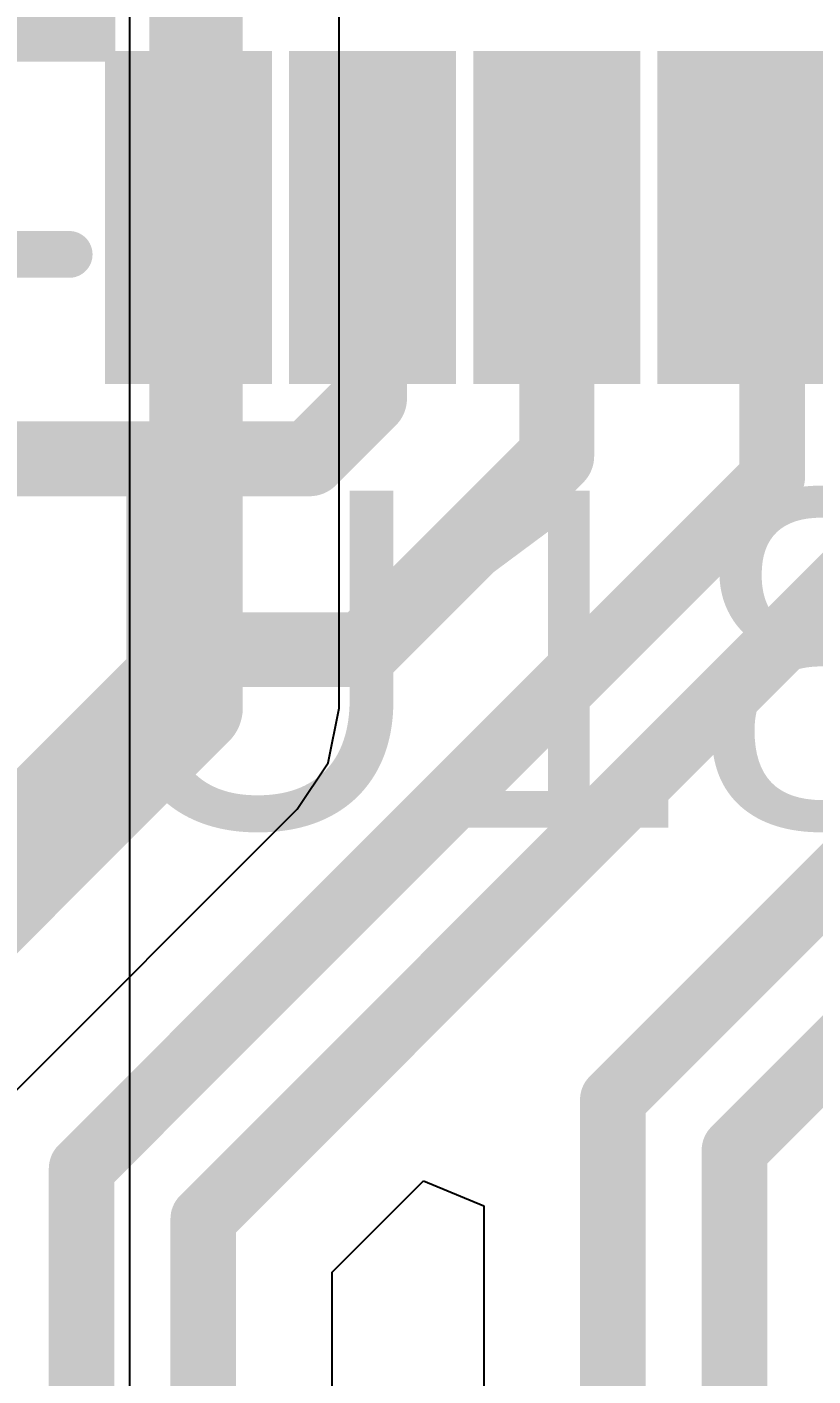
# Model space of a CAD drawing. Header units: inches. Extents: x -11 to 5379, y 0 to 5429.
# Drawn here: x 198.019 to 200.152, y 33.313 to 36.974 of the extents above; entities that cross this region are included whole.
import ezdxf

# ---------------------------------------------------------------- set-up
doc = ezdxf.new("R2010")
doc.units = ezdxf.units.IN
for name, color, linetype in [('Bottom Layer', 5, 'Continuous'), ('PWR', 76, 'Continuous'), ('Top Layer', 1, 'Continuous'), ('Top Overlay', 2, 'Continuous'), ('Top Paste', 8, 'Continuous'), ('Top Solder', 216, 'Continuous')]:
    doc.layers.add(name, color=color, linetype=linetype)
doc.styles.add('Arial', font='', dxfattribs={"height": 0.2})
doc.styles.get('Arial').set_extended_font_data('Arial')

# ---------------------------------------------------------------- blocks, each defined once
blk = doc.blocks.new('QFN_64_EP_9_9__155')
at = {"layer": 'Top Layer'}
for points in [[(2.12500083, 4.050000789999999), (2.12500083, 4.75000193), (2.37500033, 4.75000193), (2.37500033, 4.050000789999999)], [(2.62499983, 4.050000789999999), (2.62499983, 4.75000193), (2.87499933, 4.75000193), (2.87499933, 4.050000789999999)], [(3.12500137, 4.050000789999999), (3.12500137, 4.75000193), (3.37500087, 4.75000193), (3.37500087, 4.050000789999999)], [(3.62500037, 4.050000789999999), (3.62500037, 4.75000193), (3.87499987, 4.75000193), (3.87499987, 4.050000789999999)]]:
    blk.add_hatch(color=1, dxfattribs=at).paths.add_polyline_path(points)
at = {"layer": 'Top Paste'}
for points in [[(2.12500083, 4.050000789999999), (2.12500083, 4.75000193), (2.37500033, 4.75000193), (2.37500033, 4.050000789999999)], [(2.62499983, 4.050000789999999), (2.62499983, 4.75000193), (2.87499933, 4.75000193), (2.87499933, 4.050000789999999)], [(3.12500137, 4.050000789999999), (3.12500137, 4.75000193), (3.37500087, 4.75000193), (3.37500087, 4.050000789999999)], [(3.62500037, 4.050000789999999), (3.62500037, 4.75000193), (3.87499987, 4.75000193), (3.87499987, 4.050000789999999)]]:
    blk.add_hatch(color=8, dxfattribs=at).paths.add_polyline_path(points)
at = {"layer": 'Top Solder'}
for points in [[(2.02340083, 3.94840079), (2.02340083, 4.85160193), (2.47660033, 4.85160193), (2.47660033, 3.94840079)], [(2.52339983, 3.94840079), (2.52339983, 4.85160193), (2.97659933, 4.85160193), (2.97659933, 3.94840079)], [(3.02340137, 3.94840079), (3.02340137, 4.85160193), (3.47660087, 4.85160193), (3.47660087, 3.94840079)], [(3.52340037, 3.94840079), (3.52340037, 4.85160193), (3.97659987, 4.85160193), (3.97659987, 3.94840079)], [(3.94840079, 3.97659987), (4.85160193, 3.97659987), (4.85160193, 3.52340037), (3.94840079, 3.52340037)]]:
    blk.add_hatch(color=216, dxfattribs=at).paths.add_polyline_path(points)
at = {"layer": 'Top Overlay'}
blk.add_lwpolyline([(4.535002359999999, 4.50000116, 0.127, 0.127, 0), (4.0736012, 4.50000116, 0.127, 0.127, 0)], format="xyseb", dxfattribs=at)
blk.add_lwpolyline([(4.0418512, 4.50000116, 0.0635, 0.0635, 1), (4.105351199999999, 4.50000116, 0.0635, 0.0635, 1)], format="xyseb", close=True, dxfattribs=at)

msp = doc.modelspace()

# ---------------------------------------------------------------- linework, layer by layer
at = {"layer": 'Bottom Layer'}
for p, q in [((198.86594974, 35.12596734), (198.86594974, 43.6576216)), ((198.83637906, 34.97730876), (198.86594974, 35.12596734)), ((198.75217044, 34.85128158), (198.83637906, 34.97730876)), ((196.6646054, 32.76371654), (198.75217044, 34.85128158))]:
    msp.add_line(p, q, dxfattribs=at)
for points in [[(198.47748468, 35.12596734, 0.254, 0.254, 0), (198.47748468, 43.81852806, 0.254, 0.254, 0)], [(196.38991964, 33.0384023, 0.254, 0.254, 0), (198.47748468, 35.12596734, 0.254, 0.254, 0)]]:
    msp.add_lwpolyline(points, format="xyseb", dxfattribs=at)
msp.add_lwpolyline([(198.41398468, 35.12596734, 0.127, 0.127, 1), (198.54098468, 35.12596734, 0.127, 0.127, 1)], format="xyseb", close=True, dxfattribs=at)
msp.add_lwpolyline([(198.41398468, 35.12596734, 0.127, 0.127, 1), (198.54098468, 35.12596734, 0.127, 0.127, 1)], format="xyseb", close=True, dxfattribs=at)
at = {"layer": 'PWR'}
for p, q in [((198.2978, 34.64789616), (198.2978, 38.42078168)), ((198.2978, 31.06419746), (198.2978, 34.64789616))]:
    msp.add_line(p, q, dxfattribs=at)
at = {"layer": 'Top Layer'}
for p, q in [((198.84661018, 33.59508902), (199.0949155, 33.84339434)), ((199.0949155, 33.84339434), (199.25918238, 33.77535282)), ((199.25918238, 33.77535282), (199.25918238, 30.51761994)), ((198.84661018, 32.9496674), (198.84661018, 33.59508902))]:
    msp.add_line(p, q, dxfattribs=at)
for points in [[(198.94854546, 36.44880188, 0.2032, 0.2032, 0), (198.95670902, 36.45696544, 0.2032, 0.2032, 0)], [(198.94854546, 35.96547544, 0.2032, 0.2032, 0), (198.94854546, 36.44880188, 0.2032, 0.2032, 0)], [(199.45671056, 35.8096439, 0.2032, 0.2032, 0), (199.45671056, 36.45696544, 0.2032, 0.2032, 0)], [(199.95670956, 36.23196462, 0.1778, 0.1778, 0), (199.95670956, 36.45696544, 0.1778, 0.1778, 0)], [(199.95670956, 36.23196462, 0.1778, 0.1778, 0), (200.04160906, 36.14706511999999, 0.1778, 0.1778, 0)], [(200.04160906, 35.75149568, 0.1778, 0.1778, 0), (200.04160906, 36.14706511999999, 0.1778, 0.1778, 0)], [(198.7853784, 35.80230838, 0.2032, 0.2032, 0), (198.94854546, 35.96547544, 0.2032, 0.2032, 0)], [(198.93153762, 35.28447096, 0.2032, 0.2032, 0), (199.45671056, 35.8096439, 0.2032, 0.2032, 0)], [(197.75387678, 35.80230838, 0.2032, 0.2032, 0), (198.7853784, 35.80230838, 0.2032, 0.2032, 0)], [(198.16679188, 33.8766785, 0.1778, 0.1778, 0), (200.04160906, 35.75149568, 0.1778, 0.1778, 0)], [(198.49699188, 33.73990712, 0.1778, 0.1778, 0), (200.37180906, 35.6147243, 0.1778, 0.1778, 0)], [(199.80223184, 34.25674377999999, 0.1778, 0.1778, 0), (201.0416096, 35.49612154, 0.1778, 0.1778, 0)], [(199.93900322, 33.92654378, 0.1778, 0.1778, 0), (201.3718096, 35.35935016, 0.1778, 0.1778, 0)], [(196.79011188, 33.61712606, 0.2032, 0.2032, 0), (198.45745678, 35.28447096, 0.2032, 0.2032, 0)], [(198.45745678, 35.28447096, 0.2032, 0.2032, 0), (198.93153762, 35.28447096, 0.2032, 0.2032, 0)], [(199.60880068, 34.06331516, 0.1778, 0.1778, 0), (199.8022293, 34.25674377999999, 0.1778, 0.1778, 0)], [(199.8022293, 34.25674377999999, 0.1778, 0.1778, 0), (199.80223184, 34.25674377999999, 0.1778, 0.1778, 0)], [(199.60880068, 30.37280437999999, 0.1778, 0.1778, 0), (199.60880068, 34.06331516, 0.1778, 0.1778, 0)], [(199.93900068, 33.92654378, 0.1778, 0.1778, 0), (199.93900322, 33.92654378, 0.1778, 0.1778, 0)], [(199.93900068, 30.236033, 0.1778, 0.1778, 0), (199.93900068, 33.92654378, 0.1778, 0.1778, 0)], [(198.16679188, 33.08643878, 0.1778, 0.1778, 0), (198.16679188, 33.8766785, 0.1778, 0.1778, 0)], [(198.49699188, 32.9496674, 0.1778, 0.1778, 0), (198.49699188, 33.73990712, 0.1778, 0.1778, 0)]]:
    msp.add_lwpolyline(points, format="xyseb", dxfattribs=at)
for points in [[(198.89774546, 36.44880188, 0.1016, 0.1016, 1), (198.99934546, 36.44880188, 0.1016, 0.1016, 1)], [(198.89774546, 36.44880188, 0.1016, 0.1016, 1), (198.99934546, 36.44880188, 0.1016, 0.1016, 1)], [(198.90590902, 36.45696544, 0.1016, 0.1016, 1), (199.00750902, 36.45696544, 0.1016, 0.1016, 1)], [(199.40591056, 36.45696544, 0.1016, 0.1016, 1), (199.50751056, 36.45696544, 0.1016, 0.1016, 1)], [(199.91225956, 36.45696544, 0.08889999999999999, 0.08889999999999999, 1), (200.00115956, 36.45696544, 0.08889999999999999, 0.08889999999999999, 1)], [(199.91225956, 36.23196462, 0.08889999999999999, 0.08889999999999999, 1), (200.00115956, 36.23196462, 0.08889999999999999, 0.08889999999999999, 1)], [(199.91225956, 36.23196462, 0.08889999999999999, 0.08889999999999999, 1), (200.00115956, 36.23196462, 0.08889999999999999, 0.08889999999999999, 1)], [(199.99715906, 36.14706511999999, 0.08889999999999999, 0.08889999999999999, 1), (200.08605906, 36.14706511999999, 0.08889999999999999, 0.08889999999999999, 1)], [(199.99715906, 36.14706511999999, 0.08889999999999999, 0.08889999999999999, 1), (200.08605906, 36.14706511999999, 0.08889999999999999, 0.08889999999999999, 1)], [(198.89774546, 35.96547544, 0.1016, 0.1016, 1), (198.99934546, 35.96547544, 0.1016, 0.1016, 1)], [(198.89774546, 35.96547544, 0.1016, 0.1016, 1), (198.99934546, 35.96547544, 0.1016, 0.1016, 1)], [(199.40591056, 35.8096439, 0.1016, 0.1016, 1), (199.50751056, 35.8096439, 0.1016, 0.1016, 1)], [(199.40591056, 35.8096439, 0.1016, 0.1016, 1), (199.50751056, 35.8096439, 0.1016, 0.1016, 1)], [(198.7345784, 35.80230838, 0.1016, 0.1016, 1), (198.8361784, 35.80230838, 0.1016, 0.1016, 1)], [(198.7345784, 35.80230838, 0.1016, 0.1016, 1), (198.8361784, 35.80230838, 0.1016, 0.1016, 1)], [(199.99715906, 35.75149568, 0.08889999999999999, 0.08889999999999999, 1), (200.08605906, 35.75149568, 0.08889999999999999, 0.08889999999999999, 1)], [(199.99715906, 35.75149568, 0.08889999999999999, 0.08889999999999999, 1), (200.08605906, 35.75149568, 0.08889999999999999, 0.08889999999999999, 1)], [(198.40665678, 35.28447096, 0.1016, 0.1016, 1), (198.50825678, 35.28447096, 0.1016, 0.1016, 1)], [(198.40665678, 35.28447096, 0.1016, 0.1016, 1), (198.50825678, 35.28447096, 0.1016, 0.1016, 1)], [(198.88073762, 35.28447096, 0.1016, 0.1016, 1), (198.98233762, 35.28447096, 0.1016, 0.1016, 1)], [(198.88073762, 35.28447096, 0.1016, 0.1016, 1), (198.98233762, 35.28447096, 0.1016, 0.1016, 1)], [(199.7577793, 34.25674377999999, 0.08889999999999999, 0.08889999999999999, 1), (199.8466793, 34.25674377999999, 0.08889999999999999, 0.08889999999999999, 1)], [(199.7577793, 34.25674377999999, 0.08889999999999999, 0.08889999999999999, 1), (199.8466793, 34.25674377999999, 0.08889999999999999, 0.08889999999999999, 1)], [(199.75778184, 34.25674377999999, 0.08889999999999999, 0.08889999999999999, 1), (199.84668184, 34.25674377999999, 0.08889999999999999, 0.08889999999999999, 1)], [(199.75778184, 34.25674377999999, 0.08889999999999999, 0.08889999999999999, 1), (199.84668184, 34.25674377999999, 0.08889999999999999, 0.08889999999999999, 1)], [(199.56435068, 34.06331516, 0.08889999999999999, 0.08889999999999999, 1), (199.65325068, 34.06331516, 0.08889999999999999, 0.08889999999999999, 1)], [(199.56435068, 34.06331516, 0.08889999999999999, 0.08889999999999999, 1), (199.65325068, 34.06331516, 0.08889999999999999, 0.08889999999999999, 1)], [(199.89455068, 33.92654378, 0.08889999999999999, 0.08889999999999999, 1), (199.98345068, 33.92654378, 0.08889999999999999, 0.08889999999999999, 1)], [(199.89455068, 33.92654378, 0.08889999999999999, 0.08889999999999999, 1), (199.98345068, 33.92654378, 0.08889999999999999, 0.08889999999999999, 1)], [(199.89455322, 33.92654378, 0.08889999999999999, 0.08889999999999999, 1), (199.98345322, 33.92654378, 0.08889999999999999, 0.08889999999999999, 1)], [(199.89455322, 33.92654378, 0.08889999999999999, 0.08889999999999999, 1), (199.98345322, 33.92654378, 0.08889999999999999, 0.08889999999999999, 1)], [(198.12234188, 33.8766785, 0.08889999999999999, 0.08889999999999999, 1), (198.21124188, 33.8766785, 0.08889999999999999, 0.08889999999999999, 1)], [(198.12234188, 33.8766785, 0.08889999999999999, 0.08889999999999999, 1), (198.21124188, 33.8766785, 0.08889999999999999, 0.08889999999999999, 1)], [(198.45254188, 33.73990712, 0.08889999999999999, 0.08889999999999999, 1), (198.54144188, 33.73990712, 0.08889999999999999, 0.08889999999999999, 1)], [(198.45254188, 33.73990712, 0.08889999999999999, 0.08889999999999999, 1), (198.54144188, 33.73990712, 0.08889999999999999, 0.08889999999999999, 1)]]:
    msp.add_lwpolyline(points, format="xyseb", close=True, dxfattribs=at)

# ---------------------------------------------------------------- block references
at = {"rotation": 180}
msp.add_blockref('QFN_64_EP_9_9__155', (202.20671014, 40.8569668), dxfattribs=at)

# ---------------------------------------------------------------- texts
at = {"layer": 'Top Overlay', "style": 'Arial'}
msp.add_text('U18', height=0.9143999999999999, dxfattribs=at).set_placement((198.18937248, 34.80160426))

doc.saveas('drawing.dxf')
